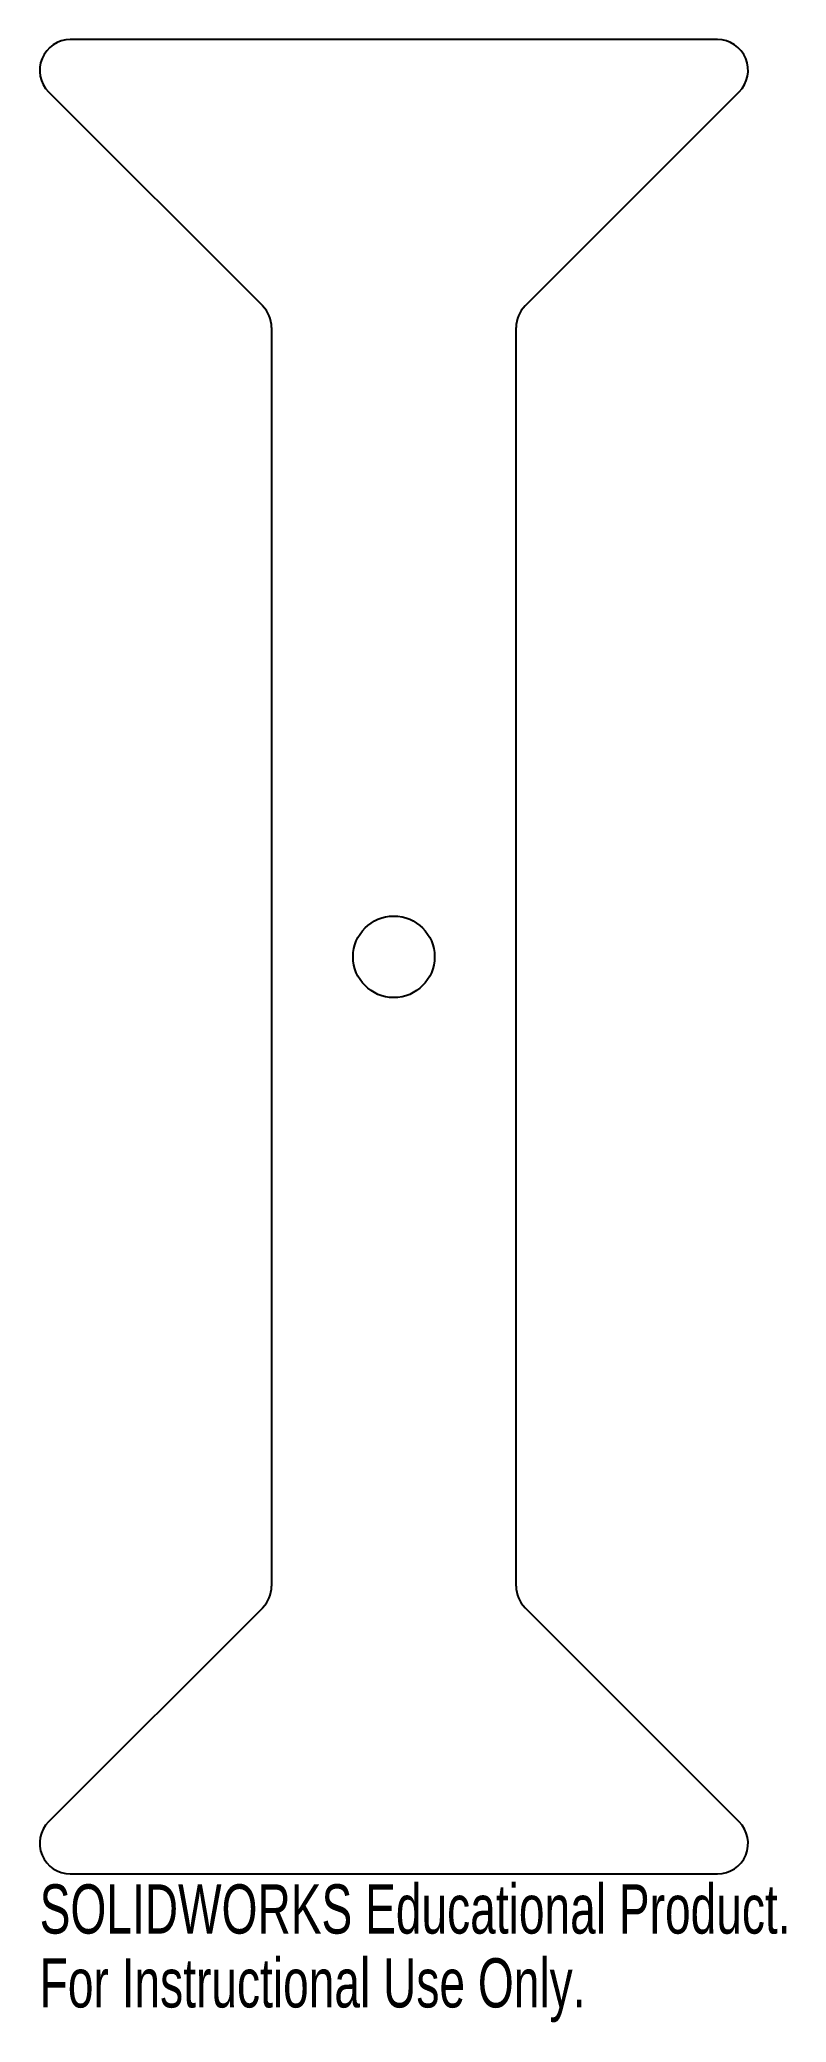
# Model space of a CAD drawing. Header units: millimetres. Extents: x 80 to 153, y 44 to 238.
import ezdxf

# ---------------------------------------------------------------- set-up
doc = ezdxf.new("R2010")
doc.units = ezdxf.units.MM
doc.styles.add('SLDTEXTSTYLE0', font='TXT', dxfattribs={"width": 0.7})

msp = doc.modelspace()

# ---------------------------------------------------------------- linework, layer by layer
at = {"color": 7, "linetype": 'Continuous', "lineweight": 25}
for p, q in [((146.23, 238.4), (82.72, 238.4)), ((80.6, 233.28), (101.6, 212.28)), ((127.35, 212.28), (148.35, 233.28)), ((102.47, 210.16), (102.47, 86.64)), ((126.47, 86.64), (126.47, 210.16)), ((101.6, 84.52), (80.6, 63.52)), ((148.35, 63.52), (127.35, 84.52)), ((82.72, 58.4), (146.23, 58.4))]:
    msp.add_line(p, q, dxfattribs=at)
msp.add_circle((114.47, 148.4), 4, dxfattribs=at)
for centre, start, end in [((82.72, 235.4), 90, 225), ((146.23, 235.4), 315, 90), ((99.47, 210.16), 0, 45), ((129.47, 210.16), 135, 180), ((99.47, 86.64), 315, 0), ((129.47, 86.64), 180, 225), ((82.72, 61.4), 135, 270), ((146.23, 61.4), 270, 45)]:
    msp.add_arc(centre, 3, start, end, dxfattribs=at)

# ---------------------------------------------------------------- texts
at = {"color": 7, "linetype": 'Continuous', "char_height": 4.8336, "attachment_point": 1, "style": 'SLDTEXTSTYLE0'}
for s, insert in [('SOLIDWORKS Educational Product.', (79.72, 57.38)), ('For Instructional Use Only.', (79.72, 50.13))]:
    msp.add_mtext(s, dxfattribs=dict(at, insert=insert))

doc.saveas('drawing.dxf')
